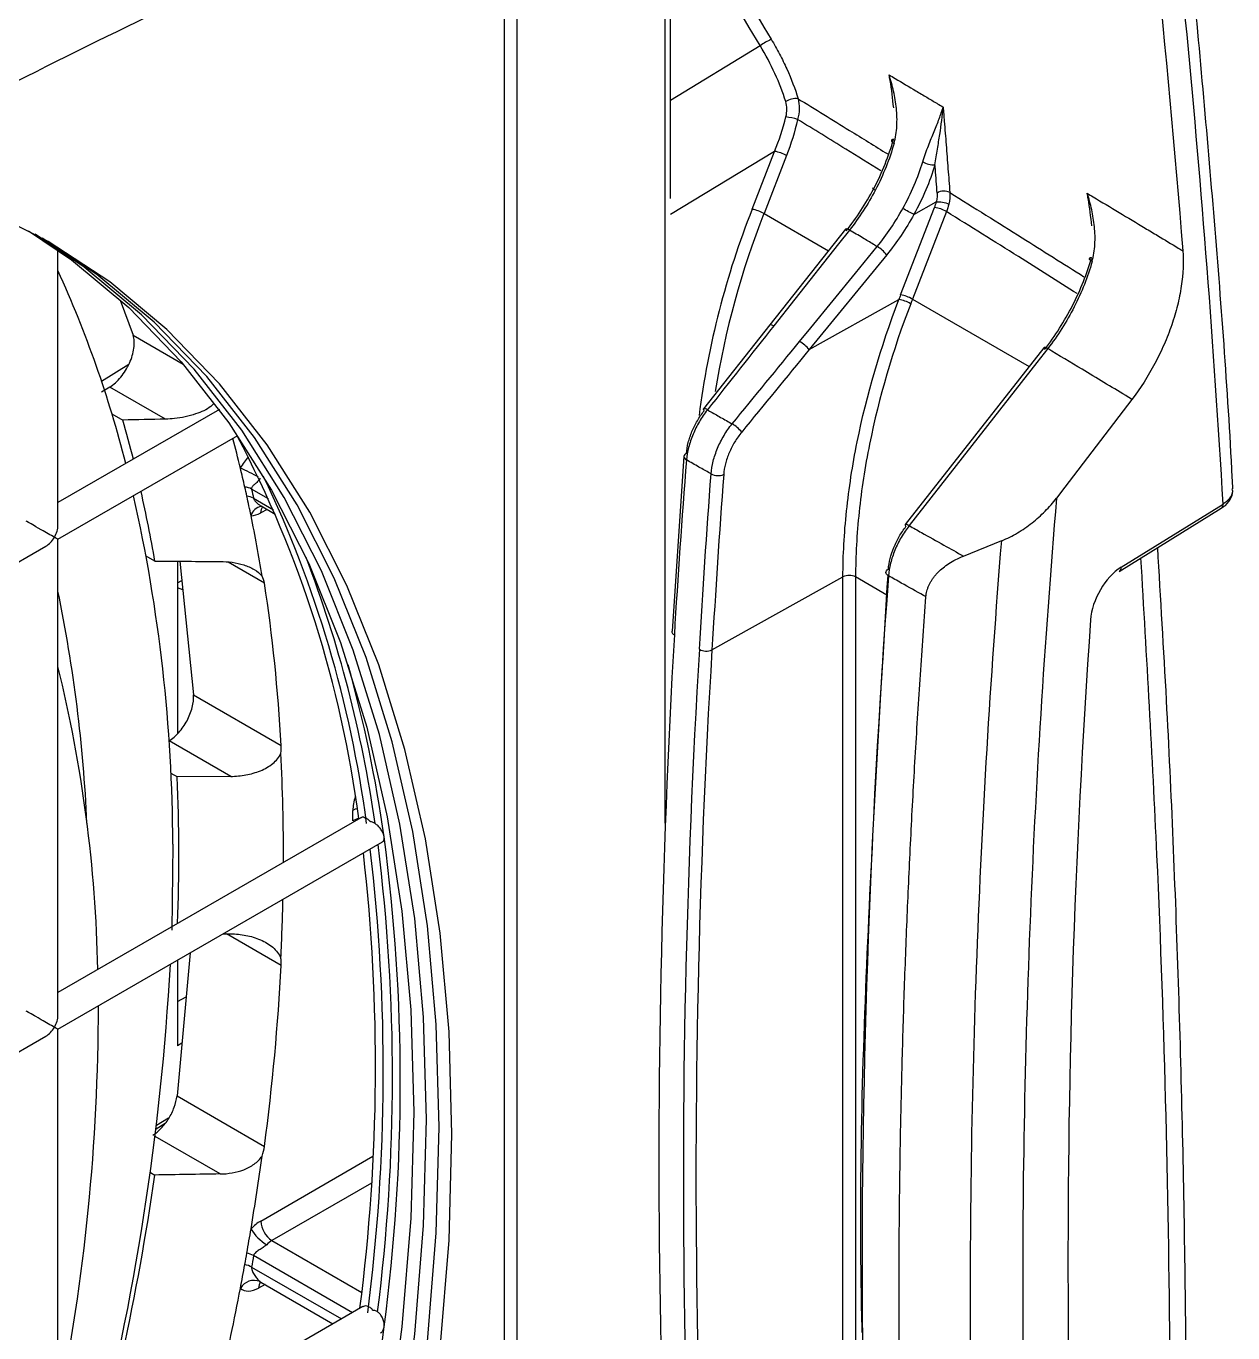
# Model space of a CAD drawing. Extents: x 14.8 to 109.8, y 1.6 to 86.6.
# Drawn here: x 26.582 to 28.592, y 68.33 to 70.507 of the extents above; entities that cross this region are included whole.
import ezdxf

# ---------------------------------------------------------------- set-up
doc = ezdxf.new("R2010")
doc.units = 0
doc.header["$MEASUREMENT"] = 0
doc.layers.add('OBJECT', color=7, linetype='CONTINUOUS')

msp = doc.modelspace()

# ---------------------------------------------------------------- linework, layer by layer
at = {"layer": 'OBJECT'}
for p, q in [((27.6461, 70.9103), (27.6461, 69.1789)), ((27.6555, 70.22), (27.6555, 70.914)), ((27.4001, 65.9562), (27.4001, 70.8044)), ((27.3789, 65.9685), (27.3789, 70.795)), ((27.6555, 70.3842), (27.8048, 70.4749)), ((27.8289, 70.2988), (27.6554, 70.1934)), ((27.7914, 70.2022), (27.8289, 70.2988)), ((27.8487, 70.2918), (27.8112, 70.1952)), ((28.0609, 70.1937), (28.0983, 70.2146)), ((28.0983, 70.2146), (28.0983, 70.2146)), ((27.8112, 70.1952), (27.9187, 70.1332)), ((28.0389, 70.0594), (28.0955, 70.2053)), ((28.1151, 70.1984), (28.0585, 70.0525)), ((27.9472, 70.1693), (27.8209, 70.0095)), ((26.6346, 69.6753), (26.6346, 70.1342)), ((28.0156, 70.1263), (27.8864, 69.9683)), ((26.7384, 70.051), (26.76, 69.9925)), ((27.8864, 69.9683), (28.0359, 70.0517)), ((28.0585, 70.0525), (28.253, 69.9402)), ((26.76, 69.9925), (26.8435, 69.9443)), ((27.821, 70.0095), (27.7105, 69.8696)), ((28.2775, 69.9716), (28.0467, 69.6767)), ((26.7071, 69.916), (26.7528, 69.9443)), ((26.721, 69.906), (26.7072, 69.8974)), ((26.8139, 69.8524), (26.721, 69.906)), ((26.9037, 69.8687), (26.6346, 69.7133)), ((26.7244, 69.8616), (26.7428, 69.851)), ((26.6346, 69.6522), (26.9343, 69.8252)), ((27.6777, 69.7906), (27.6579, 69.4992)), ((26.9855, 69.7197), (26.9574, 69.7359)), ((26.9607, 69.7206), (26.9936, 69.7016)), ((28.4063, 69.6057), (28.5763, 69.7109)), ((26.9831, 69.7021), (26.9725, 69.6964)), ((26.9732, 69.7079), (26.9968, 69.6943)), ((28.4033, 69.5988), (28.5732, 69.704)), ((26.6346, 68.8587), (26.6346, 69.6522)), ((28.1436, 69.6242), (28.2074, 69.65)), ((25.9274, 69.244), (26.6145, 69.6406)), ((26.7962, 69.6158), (26.7816, 69.6242)), ((26.834, 69.6157), (26.834, 69.3284)), ((26.838, 69.6156), (26.8606, 69.3928)), ((26.9787, 69.5789), (26.9181, 69.6139)), ((26.834, 69.5795), (26.8412, 69.5837)), ((27.7245, 69.4679), (27.9428, 69.5896)), ((27.9428, 67.3664), (27.9428, 69.5896)), ((27.9638, 69.5895), (27.9638, 67.3663)), ((28.0161, 69.5593), (27.9638, 69.5895)), ((26.8428, 69.5681), (26.834, 69.5714)), ((26.8606, 69.3928), (27.0067, 69.3085)), ((26.9225, 69.2571), (26.8198, 69.3163)), ((26.8226, 69.2625), (26.8336, 69.2562)), ((26.9225, 69.2571), (26.8336, 69.2562)), ((27.1396, 69.1883), (26.6346, 68.8967)), ((27.1261, 69.1832), (27.1261, 69.2004)), ((26.6346, 68.8356), (27.1755, 69.1479)), ((26.826, 69.1444), (26.8243, 69.001)), ((27.0067, 68.9421), (26.9154, 68.9948)), ((26.8548, 68.9628), (26.8332, 68.7245)), ((26.834, 68.9507), (26.834, 68.8082)), ((26.834, 68.8817), (26.8482, 68.8899)), ((25.9274, 68.4274), (26.6145, 68.8241)), ((26.6346, 68.0422), (26.6346, 68.8356)), ((26.8412, 68.8123), (26.834, 68.8082)), ((26.8332, 68.7245), (26.9787, 68.6405)), ((26.819, 68.6875), (26.7989, 68.6751)), ((26.8134, 68.6786), (26.7982, 68.6693)), ((26.9047, 68.5945), (26.7967, 68.6569)), ((26.9725, 68.516), (27.1596, 68.6241)), ((26.7887, 68.5971), (26.7962, 68.5928)), ((27.1571, 68.5794), (26.9912, 68.4836)), ((26.9912, 68.4836), (27.1409, 68.3971)), ((27.1252, 68.3634), (26.9607, 68.4584)), ((26.9574, 68.4392), (27.1069, 68.3529)), ((26.9797, 68.4102), (26.9691, 68.4044)), ((26.9727, 68.4142), (27.0929, 68.3448)), ((27.1426, 68.3735), (26.6346, 68.0802))]:
    msp.add_line(p, q, dxfattribs=at)
at = {"layer": 'OBJECT', "flags": 128}
for points in [[(28.0271, 70.319), (28.0255, 70.3187), (28.0243, 70.3182), (28.0236, 70.3174), (28.0234, 70.3165), (28.0238, 70.3155), (28.0247, 70.3144), (28.0261, 70.3132), (28.0279, 70.3121)], [(27.2912, 68.6606), (27.2863, 68.8313), (27.2715, 68.9956), (27.247, 69.1528), (27.2129, 69.3022), (27.1692, 69.4432), (27.1162, 69.5752), (27.0542, 69.6975), (26.9833, 69.8097), (26.9039, 69.9114), (26.8163, 70.002), (26.7209, 70.0811), (26.6181, 70.1485), (26.5083, 70.2039), (26.3921, 70.2469), (26.2875, 70.2739)], [(26.5858, 70.1664), (26.6572, 70.1179), (26.7526, 70.0387), (26.8402, 69.9481), (26.9196, 69.8465), (26.9905, 69.7342), (27.0526, 69.6119), (27.1056, 69.48), (27.1492, 69.339), (27.1834, 69.1896), (27.2079, 69.0324), (27.2226, 68.8681), (27.2275, 68.6973), (27.2226, 68.5209), (27.2079, 68.3396), (27.1834, 68.1541), (27.1492, 67.9653), (27.1056, 67.7739), (27.0526, 67.5808), (26.9905, 67.3868), (26.9196, 67.1927), (26.8402, 66.9994)], [(27.9536, 70.1676), (27.9354, 70.1446), (27.8628, 70.0527), (27.8273, 70.0078)], [(27.2487, 68.6851), (27.2438, 68.8558), (27.2291, 69.0201), (27.2046, 69.1773), (27.1704, 69.3267), (27.1268, 69.4677), (27.0738, 69.5997), (27.0118, 69.722), (26.9409, 69.8342), (26.8614, 69.9359), (26.7739, 70.0264), (26.6785, 70.1056), (26.5966, 70.1606)], [(27.27, 68.6728), (27.265, 68.8436), (27.2503, 69.0079), (27.2258, 69.1651), (27.1917, 69.3145), (27.148, 69.4555), (27.095, 69.5874), (27.033, 69.7098), (26.9621, 69.822), (26.8827, 69.9236), (26.7951, 70.0142), (26.6997, 70.0934), (26.6086, 70.1539)], [(27.8706, 69.982), (27.8892, 70.0047), (27.9635, 70.0957), (27.9998, 70.14)], [(28.3579, 70.115), (28.3561, 70.1162), (28.3547, 70.1173), (28.3538, 70.1184), (28.3534, 70.1195), (28.3536, 70.1203), (28.3543, 70.1211), (28.3555, 70.1216), (28.3571, 70.122)], [(28.2839, 69.97), (28.2659, 69.947), (28.1938, 69.8548), (28.0531, 69.675)], [(28.2839, 69.97), (28.282, 69.971), (28.2803, 69.9717), (28.2789, 69.972), (28.278, 69.9719), (28.2775, 69.9716)], [(28.4243, 69.8855), (28.3124, 69.7389), (28.2987, 69.721)], [(27.7115, 69.8664), (27.7107, 69.8678), (27.7103, 69.8688), (27.7104, 69.8695), (27.7105, 69.8696)], [(28.0467, 69.6767), (28.0466, 69.6766), (28.0465, 69.6758), (28.0469, 69.6748), (28.0477, 69.6734)], [(28.0531, 69.675), (28.0511, 69.676), (28.0494, 69.6767), (28.0481, 69.677), (28.0471, 69.677), (28.0467, 69.6767)], [(28.0187, 69.5913), (28.0169, 69.5926), (28.0155, 69.594), (28.0146, 69.5955), (28.0143, 69.597), (28.0146, 69.5985), (28.0154, 69.5999), (28.0167, 69.6012), (28.0185, 69.6023)], [(27.1335, 69.2033), (27.1301, 69.2023), (27.1261, 69.2004)], [(26.9104, 68.9948), (26.9185, 68.9948), (26.9225, 68.9947)], [(25.5454, 65.1385), (25.6893, 65.2719), (25.8301, 65.4144), (25.9671, 65.5651), (26.0997, 65.7235), (26.2274, 65.889), (26.3496, 66.0607), (26.4659, 66.238), (26.5757, 66.42), (26.6785, 66.6061), (26.7739, 66.7954), (26.8614, 66.9872), (26.9409, 67.1805), (27.0118, 67.3745), (27.0738, 67.5686), (27.1268, 67.7617), (27.1704, 67.953), (27.2046, 68.1419), (27.2291, 68.3274), (27.2438, 68.5087), (27.2487, 68.6851)], [(25.5667, 65.1262), (25.7106, 65.2597), (25.8513, 65.4021), (25.9883, 65.5529), (26.1209, 65.7113), (26.2486, 65.8767), (26.3709, 66.0484), (26.4871, 66.2257), (26.5969, 66.4078), (26.6997, 66.5939), (26.7951, 66.7832), (26.8827, 66.9749), (26.9621, 67.1682), (27.033, 67.3623), (27.095, 67.5563), (27.148, 67.7494), (27.1917, 67.9408), (27.2258, 68.1296), (27.2503, 68.3151), (27.265, 68.4964), (27.27, 68.6728)], [(25.5879, 65.114), (25.7318, 65.2475), (25.8725, 65.3899), (26.0095, 65.5406), (26.1421, 65.699), (26.2698, 65.8645), (26.3921, 66.0362), (26.5083, 66.2135), (26.6181, 66.3955), (26.7209, 66.5816), (26.8163, 66.7709), (26.9039, 66.9627), (26.9833, 67.156), (27.0542, 67.3501), (27.1162, 67.5441), (27.1692, 67.7372), (27.2129, 67.9286), (27.247, 68.1174), (27.2715, 68.3029), (27.2863, 68.4842), (27.2912, 68.6606)]]:
    msp.add_lwpolyline(points, dxfattribs=at)
at = {"layer": 'OBJECT'}
for centre, radius, start, end in [((27.8913, 70.3466), 0.1547, 116.11, 123.985), ((27.864, 70.3571), 0.0297, 82.1938, 124.2191), ((27.8318, 70.2391), 0.1182, 72.5789, 82.2787), ((27.8202, 70.2422), 0.0572, 60.1094, 81.2229), ((28.0955, 70.3153), 0.0392, 239.6606, 270.8452), ((28.111, 70.211), 0.0215, 62.6097, 121.559), ((29.1143, 69.6788), 1.4227, 158.4157, 172.739), ((29.1354, 69.673), 1.4235, 158.4762, 170.8929), ((27.7827, 70.1456), 0.0572, 60.1099, 81.223), ((28.0864, 70.1483), 0.0578, 60.1775, 80.9057), ((27.9487, 70.1619), 0.00748, 48.7978, 101.2376), ((27.9694, 70.0891), 0.0593, 38.9349, 59.2392), ((24.9017, 69.31), 1.9045, 14.2422, 24.5098), ((28.0298, 70.0024), 0.0578, 60.1775, 80.9063), ((28.0277, 69.9962), 0.0561, 60.2046, 81.553), ((27.8224, 70.0021), 0.0075, 48.8487, 101.0937), ((27.8402, 69.931), 0.0593, 38.9345, 59.2394), ((27.712, 69.8623), 0.00748, 48.8814, 101.3212), ((24.6762, 69.2621), 2.1489, 14.1062, 15.9051), ((27.7277, 69.7935), 0.0595, 38.8925, 59.167), ((25.2611, 68.9421), 1.8908, 7.433, 27.8223), ((27.684, 69.7894), 0.00641, 109.5396, 169.4848), ((27.6848, 69.791), 0.00711, 183.2339, 247.5814), ((26.8304, 69.5174), 0.2755, 59.8728, 66.8622), ((25.2402, 68.9268), 1.9253, 7.5197, 25.5439), ((27.7348, 69.7838), 0.0254, 242.3081, 291.1672), ((24.4599, 69.2118), 2.371, 9.8126, 12.6779), ((26.9442, 69.7121), 0.0272, 60.9955, 86.1427), ((24.1496, 69.1373), 2.6764, 0.1516, 12.6837), ((26.9474, 69.6967), 0.0273, 60.9697, 85.722), ((28.5686, 69.7102), 0.00767, 306.5263, 5.1156), ((26.9761, 69.6868), 0.0203, 97.6893, 166.6471), ((26.9884, 69.6969), 0.016, 143.371, 182.0515), ((25.1458, 68.8918), 2.0376, 8.0939, 20.9914), ((28.3987, 69.605), 0.00767, 306.5301, 5.1117), ((27.9532, 69.569), 0.0231, 62.6558, 116.7664), ((24.2011, 69.0644), 2.4846, 2.6483, 11.6433), ((27.6645, 69.4995), 0.00704, 181.665, 247.8043), ((27.715, 69.4907), 0.0247, 242.0945, 292.551), ((24.3928, 68.8878), 2.3088, 1.1759, 13.8414), ((25.0106, 68.8527), 2.1887, 7.9704, 15.6435), ((23.546, 69.1261), 3.2901, 358.0124, 2.2661), ((27.1424, 69.1527), 0.0346, 100.6397, 118.1085), ((24.0713, 68.7568), 3.1208, 352.7804, 7.1194), ((24.0882, 68.7479), 3.1169, 352.4733, 7.5267), ((24.0181, 68.774), 3.1457, 352.6344, 6.4889), ((24.04, 68.766), 3.1368, 352.6235, 6.7736), ((22.548, 69.1831), 4.2807, 345.5358, 356.7954), ((23.269, 68.8753), 3.4331, 348.615, 359.9883), ((22.3973, 69.2308), 4.4449, 347.8595, 351.7475), ((27.0144, 68.5186), 0.042, 183.5222, 236.4777), ((27.0234, 68.5437), 0.0785, 211.2767, 238.5744), ((26.9382, 68.4179), 0.0463, 61.0306, 75.9737), ((26.9347, 68.398), 0.047, 61.0401, 75.991), ((26.9612, 68.3914), 0.0258, 66.6656, 151.0975), ((26.9849, 68.405), 0.0159, 142.5228, 182.1209), ((22.6522, 68.9225), 4.5633, 340.4059, 352.6624)]:
    msp.add_arc(centre, radius, start, end, dxfattribs=at)
for centre, major_axis, ratio, start_param, end_param in [((28.6749, 69.9955), (0.5132, 0.8757), 0.593262, 1.836425, 1.844769), ((28.6854, 69.9894), (0.5057, 0.8627), 0.593499, 1.836487, 1.844831), ((24.4484, 67.6991), (1.8281, 3.0561), 0.587367, 5.7442, 5.7643), ((26.9698, 69.7585), (0.029, 0.0485), 0.587369, 1.253384, 1.665956), ((24.4484, 67.6991), (1.8281, 3.0561), 0.587367, 5.731614, 5.7442), ((24.4484, 67.6991), (1.8281, 3.0561), 0.587367, 5.725519, 5.731614), ((24.4484, 67.6991), (1.8281, 3.0561), 0.587367, 5.712765, 5.725519), ((26.9732, 69.7429), (0.029, 0.0485), 0.587369, 3.509409, 3.918493), ((24.4484, 67.6991), (1.8281, 3.0561), 0.587367, 5.673847, 5.712765), ((26.6016, 69.6712), (0.02, -0.0115), 0.00007, 1.881893, 3.141552), ((26.6146, 69.6637), (0.02, -0.0115), 0.00007, 0.785439, 3.141552), ((26.6146, 69.6637), (0.0141, 0.0245), 0.577335, 4.71243, 5.497828), ((26.6146, 69.6637), (0.0141, 0.0245), 0.577335, 3.92695, 4.71243), ((26.6146, 69.6637), (0.02, -0.0115), 0.00007, 0.000041, 0.785439), ((28.4063, 69.5444), (0.0356, 0.066), 0.556891, 0.769041, 2.253226), ((26.9361, 69.5474), (0.0308, 0.0515), 0.587369, 5.665934, 5.965008), ((24.4037, 67.6742), (1.8606, 3.1114), 0.587369, 5.568671, 5.665934), ((38.3582, 74.6714), (6.9826, 12.9557), 0.556891, 2.253226, 2.442489), ((38.0577, 74.8465), (7.3063, 13.1016), 0.567229, 2.277347, 2.45738), ((38.4683, 74.6094), (7.6987, 12.8749), 0.587359, 2.294793, 2.474866), ((38.4787, 74.6032), (7.6912, 12.862), 0.587369, 2.294803, 2.474876), ((26.9636, 69.2814), (0.0308, 0.0515), 0.587369, 5.316714, 5.568671), ((24.4484, 67.6991), (1.8281, 3.0561), 0.587367, 5.502203, 5.565716), ((27.1667, 69.2231), (0.029, 0.0485), 0.587369, 1.902287, 2.36515), ((24.4484, 67.6991), (1.8281, 3.0561), 0.587367, 5.448082, 5.481178), ((26.9636, 68.9211), (0.0308, 0.0515), 0.587369, 5.444814, 5.696771), ((24.4037, 67.6742), (1.8606, 3.1114), 0.587369, 5.347551, 5.444814), ((26.6016, 68.8546), (0.02, -0.0115), 0.00007, 1.881893, 3.141552), ((26.6146, 68.8472), (0.02, -0.0115), 0.00007, 0.785439, 3.141552), ((26.6146, 68.8472), (0.0141, 0.0245), 0.577335, 3.92695, 4.71243), ((26.6146, 68.8472), (0.0141, 0.0245), 0.577335, 4.71243, 5.497828), ((26.6146, 68.8472), (0.02, -0.0115), 0.00007, 0.000041, 0.785439), ((24.4484, 67.6991), (1.8281, 3.0561), 0.587367, 5.301033, 5.339951), ((26.9361, 68.6245), (0.0308, 0.0515), 0.587369, 5.048477, 5.347551), ((26.9732, 68.4703), (0.029, 0.0485), 0.587369, 0.811807, 1.220891), ((24.4484, 67.6991), (1.8281, 3.0561), 0.587367, 5.288279, 5.301033), ((26.9916, 68.4593), (0.0158, 0.0255), 0.596029, 0.820317, 1.229401), ((24.4484, 67.6991), (1.8281, 3.0561), 0.587367, 5.282184, 5.288279), ((24.4484, 67.6991), (1.8281, 3.0561), 0.587367, 5.269598, 5.282184), ((24.4484, 67.6991), (1.8281, 3.0561), 0.587367, 5.220057, 5.269598), ((26.9698, 68.4509), (0.029, 0.0485), 0.587369, 3.064344, 3.918493)]:
    msp.add_ellipse(centre, major_axis=major_axis, ratio=ratio, start_param=start_param, end_param=end_param, dxfattribs=at)
for points, knots in [([(23.0587, 68.6518), (23.3521, 68.8584), (23.9395, 69.2721), (24.8225, 69.8393), (25.705, 70.3671), (26.5614, 70.8366), (27.3934, 71.2573), (27.9298, 71.4983), (28.1983, 71.6189)], [0, 0, 0, 0, 0.171879, 0.344058, 0.51475, 0.685735, 0.842753, 1, 1, 1, 1]), ([(28.2357, 71.5446), (27.9682, 71.4244), (27.4328, 71.1839), (26.6028, 70.7643), (25.7477, 70.2955), (24.8674, 69.7691), (23.9857, 69.2027), (23.3994, 68.7899), (23.106, 68.5833)], [0, 0, 0, 0, 0.157018, 0.314265, 0.484956, 0.655942, 0.827821, 1, 1, 1, 1]), ([(28.5925, 69.7364), (28.5922, 69.7426), (28.5844, 69.898), (28.5614, 70.198), (28.5223, 70.6351), (28.4831, 70.9966), (28.454, 71.2099), (28.4442, 71.2819)], [0, 0, 0, 0, 0.0116714, 0.2923455, 0.5742444, 0.8561776, 1, 1, 1, 1]), ([(23.2422, 68.2815), (23.2592, 68.2948), (23.4529, 68.446), (23.8248, 68.7266), (24.36, 69.1065), (24.8974, 69.4636), (25.4362, 69.7974), (25.9756, 70.1076), (26.5148, 70.3938), (27.0529, 70.655), (27.5895, 70.893), (27.9451, 71.0303), (28.1228, 71.099)], [0, 0, 0, 0, 0.010564, 0.120488, 0.230452, 0.340376, 0.4503, 0.560264, 0.670188, 0.780112, 0.890076, 1, 1, 1, 1]), ([(27.8473, 70.3817), (27.8425, 70.3972), (27.8365, 70.4128), (27.8223, 70.4439), (27.8141, 70.4596), (27.8048, 70.4749)], [0, 0, 0, 0, 0.5, 0.5, 1, 1, 1, 1]), ([(27.8232, 70.4855), (27.8281, 70.4774), (27.8327, 70.4691), (27.8414, 70.4526), (27.8454, 70.4444), (27.8566, 70.4196), (27.863, 70.4031), (27.868, 70.3865)], [0, 0, 0, 0, 0.25, 0.25, 0.5, 0.5, 1, 1, 1, 1]), ([(28.0195, 70.4263), (28.0229, 70.4243), (28.0263, 70.4223), (28.0296, 70.4203), (28.0297, 70.4202), (28.0298, 70.4202), (28.0299, 70.4201), (28.0414, 70.4133), (28.0529, 70.4065), (28.0643, 70.3996), (28.0704, 70.396), (28.0764, 70.3924), (28.0824, 70.3888), (28.088, 70.3855), (28.0936, 70.3822), (28.0992, 70.3788), (28.0996, 70.3786), (28.1001, 70.3783), (28.1005, 70.3781), (28.1035, 70.3762), (28.1066, 70.3744), (28.1096, 70.3726)], [-0.000368716, -0.000368716, -0.000368716, -0.000368716, 0, 0, 0, 0.000008537, 0.000008537, 0.000008537, 0.001266737, 0.001266737, 0.001266737, 0.001926035, 0.001926035, 0.001926035, 0.00254032, 0.00254032, 0.00254032, 0.002585333, 0.002585333, 0.002585333, 0.002920883, 0.002920883, 0.002920883, 0.002920883]), ([(28.0279, 70.3121), (28.0306, 70.3215), (28.032, 70.3312), (28.0331, 70.3507), (28.0328, 70.3606), (28.0309, 70.38), (28.0293, 70.3895), (28.0251, 70.4082), (28.0225, 70.4174), (28.0195, 70.4263)], [0, 0, 0, 0, 0.25, 0.25, 0.5, 0.5, 0.75, 0.75, 1, 1, 1, 1]), ([(28.0273, 70.3713), (28.0257, 70.3867), (28.0239, 70.4051), (28.0202, 70.423), (28.0196, 70.4261), (28.0195, 70.4263)], [0, 0, 0, 0, 0.824932, 0.989827, 1, 1, 1, 1]), ([(27.868, 70.3865), (27.8966, 70.369), (27.9464, 70.3383), (27.9961, 70.3076), (28.0173, 70.2944)], [0, 0, 0, 0, 0.573893, 1, 1, 1, 1]), ([(28.0757, 70.2815), (28.0787, 70.291), (28.0819, 70.2998), (28.0884, 70.3165), (28.0917, 70.3244), (28.0978, 70.3394), (28.1006, 70.3464), (28.1056, 70.3599), (28.1079, 70.3664), (28.1096, 70.3726)], [0, 0, 0, 0, 0.25, 0.25, 0.5, 0.5, 0.75, 0.75, 1, 1, 1, 1]), ([(28.0961, 70.2761), (28.0974, 70.2852), (28.0988, 70.2939), (28.1016, 70.3108), (28.1029, 70.319), (28.1066, 70.3429), (28.1086, 70.3581), (28.1096, 70.3726)], [0, 0, 0, 0, 0.25, 0.25, 0.5, 0.5, 1, 1, 1, 1]), ([(28.1096, 70.3726), (28.1103, 70.3647), (28.1109, 70.3569), (28.1116, 70.3491), (28.1126, 70.3359), (28.1137, 70.3227), (28.1147, 70.3094), (28.1158, 70.2962), (28.1168, 70.283), (28.1178, 70.2698), (28.1189, 70.2566), (28.1199, 70.2433), (28.1209, 70.2301)], [0, 0, 0, 0, 0.000769931, 0.000769931, 0.000769931, 0.002063989, 0.002063989, 0.002063989, 0.003358046, 0.003358046, 0.003358046, 0.004652103, 0.004652103, 0.004652103, 0.004652103]), ([(28.006, 70.2662), (27.9865, 70.2783), (27.9403, 70.3069), (27.894, 70.3354), (27.8672, 70.3519)], [0, 0, 0, 0, 0.420959, 1, 1, 1, 1]), ([(28.0425, 70.2037), (28.0495, 70.2163), (28.0559, 70.2292), (28.067, 70.2553), (28.0718, 70.2683), (28.0757, 70.2815)], [0, 0, 0, 0, 0.5, 0.5, 1, 1, 1, 1]), ([(28.0997, 70.2293), (28.0987, 70.2425), (28.0977, 70.2558), (28.0967, 70.269), (28.0965, 70.2714), (28.0963, 70.2737), (28.0961, 70.2761)], [0, 0, 0, 0, 0.001293304, 0.001293304, 0.001293304, 0.001524795, 0.001524795, 0.001524795, 0.001524795]), ([(27.9969, 70.2344), (27.9907, 70.2225), (27.9839, 70.2109), (27.9694, 70.1886), (27.9617, 70.1778), (27.9536, 70.1676)], [0, 0, 0, 0, 0.5, 0.5, 1, 1, 1, 1]), ([(27.9941, 70.2368), (27.9921, 70.2377), (27.9913, 70.2379), (27.9923, 70.237), (27.9942, 70.2359), (27.9969, 70.2344)], [0, 0, 0, 0, 0.5, 0.5, 1, 1, 1, 1]), ([(28.0997, 70.2293), (28.0999, 70.227), (28.0998, 70.2247), (28.0994, 70.2197), (28.0989, 70.2171), (28.0983, 70.2146)], [0, 0, 0, 0, 0.5, 0.5, 1, 1, 1, 1]), ([(28.0984, 70.2146), (28.1011, 70.2151), (28.1048, 70.215), (28.1124, 70.2135), (28.1162, 70.2122), (28.119, 70.2106)], [0, 0, 0, 0, 0.5, 0.5, 1, 1, 1, 1]), ([(28.1209, 70.2301), (28.161, 70.205), (28.2356, 70.1584), (28.31, 70.1115), (28.3443, 70.0898)], [0, 0, 0, 0, 0.538817, 1, 1, 1, 1]), ([(28.3496, 70.229), (28.353, 70.227), (28.3563, 70.225), (28.3596, 70.223), (28.3885, 70.2056), (28.4174, 70.1883), (28.4462, 70.1709), (28.4532, 70.1668), (28.4601, 70.1626), (28.467, 70.1584), (28.4786, 70.1515), (28.4901, 70.1445), (28.5016, 70.1376), (28.5022, 70.1372), (28.5029, 70.1368), (28.5035, 70.1364), (28.5053, 70.1353), (28.5072, 70.1342), (28.509, 70.1331)], [-0.000367188, -0.000367188, -0.000367188, -0.000367188, 0, 0, 0, 0.003175, 0.003175, 0.003175, 0.003939197, 0.003939197, 0.003939197, 0.005208094, 0.005208094, 0.005208094, 0.005277165, 0.005277165, 0.005277165, 0.005478606, 0.005478606, 0.005478606, 0.005478606]), ([(28.3579, 70.115), (28.3606, 70.1244), (28.362, 70.1341), (28.3631, 70.1535), (28.3628, 70.1634), (28.3609, 70.1827), (28.3593, 70.1922), (28.3552, 70.2109), (28.3526, 70.2201), (28.3496, 70.229)], [0, 0, 0, 0, 0.25, 0.25, 0.5, 0.5, 0.75, 0.75, 1, 1, 1, 1]), ([(28.3573, 70.1745), (28.3557, 70.1898), (28.3539, 70.2081), (28.3503, 70.2258), (28.3497, 70.2288), (28.3496, 70.229)], [0, 0, 0, 0, 0.83105, 0.989728, 1, 1, 1, 1]), ([(27.9998, 70.14), (28.0078, 70.1498), (28.0154, 70.1601), (28.0297, 70.1814), (28.0363, 70.1923), (28.0425, 70.2037)], [0, 0, 0, 0, 0.5, 0.5, 1, 1, 1, 1]), ([(28.0609, 70.1937), (28.0587, 70.1947), (28.0556, 70.1964), (28.0488, 70.2), (28.0452, 70.202), (28.0425, 70.2037)], [0, 0, 0, 0, 0.5, 0.5, 1, 1, 1, 1]), ([(28.0609, 70.1937), (28.0609, 70.1937), (28.0609, 70.1937), (28.0609, 70.1937), (28.0609, 70.1937), (28.0609, 70.1937), (28.0609, 70.1937), (28.0609, 70.1937), (28.0609, 70.1937), (28.0609, 70.1937)], [0, 0, 0, 0, 0.000001528774, 0.000001528774, 0.000001528774, 0.000002793358, 0.000002793358, 0.000002793358, 0.0000033087, 0.0000033087, 0.0000033087, 0.0000033087]), ([(28.3331, 70.0616), (28.3004, 70.0823), (28.2279, 70.128), (28.1551, 70.1734), (28.1151, 70.1984)], [0, 0, 0, 0, 0.450152, 1, 1, 1, 1]), ([(27.9998, 70.14), (27.9977, 70.1413), (27.9956, 70.1425), (27.9936, 70.1437), (27.9876, 70.1473), (27.9816, 70.1509), (27.9756, 70.1545), (27.9682, 70.1588), (27.9609, 70.1632), (27.9536, 70.1676)], [0.000430336, 0.000430336, 0.000430336, 0.000430336, 0.000657138, 0.000657138, 0.000657138, 0.001314275, 0.001314275, 0.001314275, 0.002116502, 0.002116502, 0.002116502, 0.002116502]), ([(28.509, 70.1331), (28.5105, 70.1146), (28.5096, 70.0949), (28.5049, 70.0634), (28.5028, 70.0526), (28.4975, 70.0311), (28.4943, 70.0203), (28.4868, 69.9986), (28.4826, 69.9876), (28.4731, 69.966), (28.468, 69.9554), (28.4513, 69.9242), (28.4384, 69.904), (28.4243, 69.8855)], [0, 0, 0, 0, 0.25, 0.25, 0.375, 0.375, 0.5, 0.5, 0.625, 0.625, 0.75, 0.75, 1, 1, 1, 1]), ([(28.2786, 69.9684), (28.2963, 69.9911), (28.312, 70.0157), (28.3389, 70.0683), (28.3495, 70.0949), (28.3571, 70.122)], [0, 0, 0, 0, 0.5, 0.5, 1, 1, 1, 1]), ([(28.3579, 70.115), (28.3507, 70.0895), (28.3407, 70.0643), (28.3154, 70.0147), (28.3007, 69.9915), (28.2839, 69.97)], [0, 0, 0, 0, 0.5, 0.5, 1, 1, 1, 1]), ([(27.9428, 69.5896), (27.9428, 69.6253), (27.9448, 69.6619), (27.9527, 69.7371), (27.9586, 69.7754), (27.9822, 69.8924), (28.0055, 69.9721), (28.0359, 70.0517)], [0, 0, 0, 0, 0.25, 0.25, 0.5, 0.5, 1, 1, 1, 1]), ([(28.0556, 70.0449), (28.0256, 69.9665), (28.0026, 69.8879), (27.9794, 69.7726), (27.9736, 69.7349), (27.9658, 69.6607), (27.9638, 69.6246), (27.9638, 69.5895)], [0, 0, 0, 0, 0.5, 0.5, 0.75, 0.75, 1, 1, 1, 1]), ([(26.721, 69.906), (26.7242, 69.908), (26.7274, 69.9104), (26.7336, 69.9159), (26.7366, 69.9191), (26.7423, 69.9259), (26.7449, 69.9297), (26.7498, 69.9375), (26.7519, 69.9415), (26.7557, 69.9499), (26.7573, 69.9541), (26.7598, 69.9625), (26.7607, 69.9667), (26.7623, 69.9788), (26.7619, 69.9863), (26.76, 69.9925)], [0, 0, 0, 0, 0.125, 0.125, 0.25, 0.25, 0.375, 0.375, 0.5, 0.5, 0.625, 0.625, 0.75, 0.75, 1, 1, 1, 1]), ([(28.4243, 69.8855), (28.4209, 69.8876), (28.4174, 69.8897), (28.4139, 69.8918), (28.4018, 69.8991), (28.3897, 69.9064), (28.3776, 69.9137), (28.3654, 69.921), (28.3533, 69.9283), (28.3412, 69.9356), (28.3221, 69.9471), (28.303, 69.9585), (28.2839, 69.97)], [-0.000380591, -0.000380591, -0.000380591, -0.000380591, 0, 0, 0, 0.001335009, 0.001335009, 0.001335009, 0.002671521, 0.002671521, 0.002671521, 0.00476935, 0.00476935, 0.00476935, 0.00476935]), ([(27.8864, 69.9683), (27.8864, 69.9683), (27.8864, 69.9683), (27.8864, 69.9683), (27.8489, 69.9225), (27.8114, 69.8767), (27.774, 69.8309)], [-0.00000006, -0.00000006, -0.00000006, -0.00000006, 0, 0, 0, 0.004607558, 0.004607558, 0.004607558, 0.004607558]), ([(26.8945, 69.8786), (26.8929, 69.8769), (26.8853, 69.8693), (26.8626, 69.8598), (26.8362, 69.8535), (26.8189, 69.8526), (26.8139, 69.8524)], [0, 0, 0, 0, 0.096035, 0.432848, 0.83522, 1, 1, 1, 1]), ([(27.6819, 69.7955), (27.6824, 69.8013), (27.6834, 69.8072), (27.6865, 69.8194), (27.6886, 69.8257), (27.6937, 69.8379), (27.6967, 69.844), (27.7036, 69.8557), (27.7074, 69.8612), (27.7115, 69.8664)], [0, 0, 0, 0, 0.25, 0.25, 0.5, 0.5, 0.75, 0.75, 1, 1, 1, 1]), ([(27.7169, 69.8679), (27.712, 69.8618), (27.7076, 69.8553), (27.6995, 69.8415), (27.6959, 69.8344), (27.69, 69.82), (27.6875, 69.8126), (27.6838, 69.7982), (27.6827, 69.7912), (27.6821, 69.7844)], [0, 0, 0, 0, 0.25, 0.25, 0.5, 0.5, 0.75, 0.75, 1, 1, 1, 1]), ([(27.7169, 69.8679), (27.7181, 69.8672), (27.7193, 69.8666), (27.7205, 69.8659), (27.7266, 69.8624), (27.7327, 69.859), (27.7388, 69.8555), (27.7453, 69.8519), (27.7517, 69.8482), (27.7581, 69.8446)], [0.000526634, 0.000526634, 0.000526634, 0.000526634, 0.000657138, 0.000657138, 0.000657138, 0.001314275, 0.001314275, 0.001314275, 0.002007356, 0.002007356, 0.002007356, 0.002007356]), ([(27.723, 69.7613), (27.7235, 69.7682), (27.7247, 69.7752), (27.7283, 69.7895), (27.7308, 69.7969), (27.7368, 69.8113), (27.7404, 69.8184), (27.7487, 69.8321), (27.7532, 69.8385), (27.7581, 69.8446)], [0, 0, 0, 0, 0.25, 0.25, 0.5, 0.5, 0.75, 0.75, 1, 1, 1, 1]), ([(27.774, 69.8309), (27.7697, 69.8257), (27.7659, 69.8202), (27.7589, 69.8086), (27.7558, 69.8026), (27.7506, 69.7904), (27.7485, 69.7841), (27.7454, 69.7719), (27.7444, 69.7659), (27.744, 69.7601)], [0, 0, 0, 0, 0.25, 0.25, 0.5, 0.5, 0.75, 0.75, 1, 1, 1, 1]), ([(27.723, 69.7613), (27.7224, 69.7617), (27.7218, 69.762), (27.7212, 69.7624), (27.7151, 69.7658), (27.7089, 69.7693), (27.7028, 69.7727), (27.6959, 69.7766), (27.689, 69.7805), (27.6821, 69.7844)], [0.000536533, 0.000536533, 0.000536533, 0.000536533, 0.000602187, 0.000602187, 0.000602187, 0.001259614, 0.001259614, 0.001259614, 0.002003659, 0.002003659, 0.002003659, 0.002003659]), ([(26.9714, 69.7542), (26.9702, 69.7518), (26.9686, 69.7499), (26.9655, 69.7467), (26.9639, 69.7453), (26.9611, 69.7428), (26.9598, 69.7417), (26.9578, 69.7392), (26.957, 69.7378), (26.9574, 69.7359)], [0, 0, 0, 0, 0.25, 0.25, 0.5, 0.5, 0.75, 0.75, 1, 1, 1, 1]), ([(28.5729, 69.7042), (28.5742, 69.7049), (28.5807, 69.7084), (28.588, 69.7174), (28.5932, 69.7287), (28.5919, 69.7348), (28.5916, 69.7364)], [0, 0, 0, 0, 0.098838, 0.520225, 0.879018, 1, 1, 1, 1]), ([(28.5763, 69.7109), (28.5803, 69.7141), (28.5884, 69.7205), (28.5931, 69.7298), (28.5919, 69.735), (28.5916, 69.7363)], [0, 0, 0, 0, 0.429144, 0.858393, 1, 1, 1, 1]), ([(26.9607, 69.7206), (26.9609, 69.7198), (26.9614, 69.7184), (26.9644, 69.7144), (26.9685, 69.7106), (26.9723, 69.7085), (26.9733, 69.708)], [0, 0, 0, 0, 0.160905, 0.280662, 0.829238, 1, 1, 1, 1]), ([(28.2074, 69.6499), (28.2164, 69.6536), (28.2251, 69.6579), (28.2419, 69.6679), (28.2501, 69.6735), (28.2655, 69.6857), (28.2728, 69.6922), (28.2864, 69.706), (28.2928, 69.7134), (28.2987, 69.721)], [0, 0, 0, 0, 0.25, 0.25, 0.5, 0.5, 0.75, 0.75, 1, 1, 1, 1]), ([(28.2987, 69.721), (28.2784, 69.4796), (28.2635, 69.241), (28.2448, 68.7698), (28.241, 68.5374), (28.2442, 68.0792), (28.2513, 67.8535), (28.2763, 67.4103), (28.2943, 67.1925), (28.3178, 66.9786)], [0, 0, 0, 0, 0.25, 0.25, 0.5, 0.5, 0.75, 0.75, 1, 1, 1, 1]), ([(28.0185, 69.6023), (28.0189, 69.6081), (28.0199, 69.6141), (28.023, 69.6263), (28.025, 69.6326), (28.0301, 69.6448), (28.0331, 69.6509), (28.0399, 69.6627), (28.0436, 69.6682), (28.0477, 69.6734)], [0, 0, 0, 0, 0.25, 0.25, 0.5, 0.5, 0.75, 0.75, 1, 1, 1, 1]), ([(28.0531, 69.675), (28.0483, 69.6689), (28.0438, 69.6624), (28.0358, 69.6486), (28.0323, 69.6414), (28.0264, 69.627), (28.0239, 69.6196), (28.0204, 69.6052), (28.0192, 69.5982), (28.0187, 69.5913)], [0, 0, 0, 0, 0.25, 0.25, 0.5, 0.5, 0.75, 0.75, 1, 1, 1, 1]), ([(28.0531, 69.675), (28.06, 69.6712), (28.0668, 69.6673), (28.0737, 69.6634), (28.0861, 69.6565), (28.0985, 69.6495), (28.1109, 69.6426), (28.1218, 69.6365), (28.1327, 69.6303), (28.1436, 69.6242)], [0.000593125, 0.000593125, 0.000593125, 0.000593125, 0.001333584, 0.001333584, 0.001333584, 0.002667168, 0.002667168, 0.002667168, 0.003839763, 0.003839763, 0.003839763, 0.003839763]), ([(28.2257, 66.9986), (28.2038, 67.206), (28.187, 67.4169), (28.1637, 67.846), (28.1571, 68.0643), (28.154, 68.5072), (28.1575, 68.7318), (28.1748, 69.1868), (28.1885, 69.4171), (28.2073, 69.65)], [0, 0, 0, 0, 0.25, 0.25, 0.5, 0.5, 0.75, 0.75, 1, 1, 1, 1]), ([(28.0811, 69.5563), (28.0812, 69.5579), (28.0815, 69.5611), (28.0825, 69.5658), (28.0839, 69.5705), (28.0858, 69.5751), (28.088, 69.5797), (28.0907, 69.5843), (28.0938, 69.5887), (28.0973, 69.5931), (28.1024, 69.5986), (28.1096, 69.605), (28.1194, 69.6121), (28.1308, 69.6187), (28.1392, 69.6223), (28.1436, 69.6242)], [0, 0, 0, 0, 0.052614, 0.105662, 0.15928, 0.213605, 0.268763, 0.324877, 0.382065, 0.440437, 0.500095, 0.612675, 0.733256, 0.862252, 1, 1, 1, 1]), ([(28.5074, 67.4311), (28.508, 67.4563), (28.5122, 67.6344), (28.5164, 67.9718), (28.5143, 68.441), (28.5032, 68.9147), (28.4867, 69.3141), (28.4723, 69.5537), (28.4672, 69.6384)], [0, 0, 0, 0, 0.0334, 0.236396, 0.450087, 0.665779, 0.881922, 1, 1, 1, 1]), ([(26.9047, 69.6153), (26.9115, 69.6153), (26.9182, 69.6148), (26.9315, 69.613), (26.938, 69.6115), (26.9504, 69.6076), (26.9563, 69.6051), (26.9668, 69.5988), (26.9714, 69.595), (26.9748, 69.5906)], [0, 0, 0, 0, 0.25, 0.25, 0.5, 0.5, 0.75, 0.75, 1, 1, 1, 1]), ([(28.481, 67.3948), (28.4814, 67.4083), (28.4882, 67.6967), (28.4922, 68.279), (28.4751, 69.0065), (28.4489, 69.4564), (28.4393, 69.6212)], [0, 0, 0, 0, 0.017642, 0.379151, 0.772698, 1, 1, 1, 1]), ([(27.9751, 68.3296), (27.975, 68.3322), (27.9688, 68.5375), (27.9794, 68.9571), (28.0051, 69.3813), (28.0179, 69.592)], [0, 0, 0, 0, 0.006599, 0.506683, 1, 1, 1, 1]), ([(28.0187, 69.5913), (27.9862, 69.1575), (27.9716, 68.7335), (27.9768, 68.1122), (27.983, 67.9078), (28.0043, 67.5053), (28.0195, 67.3071), (28.0392, 67.112)], [0, 0, 0, 0, 0.5, 0.5, 0.75, 0.75, 1, 1, 1, 1]), ([(28.081, 69.5563), (28.0798, 69.5571), (28.0785, 69.5578), (28.0772, 69.5585), (28.0648, 69.5655), (28.0524, 69.5724), (28.04, 69.5794), (28.0329, 69.5834), (28.0258, 69.5873), (28.0187, 69.5913)], [0.002353841, 0.002353841, 0.002353841, 0.002353841, 0.00249185, 0.00249185, 0.00249185, 0.003826021, 0.003826021, 0.003826021, 0.004589452, 0.004589452, 0.004589452, 0.004589452]), ([(28.0981, 67.0772), (28.0962, 67.0967), (28.0924, 67.1357), (28.0871, 67.1945), (28.0821, 67.2534), (28.0773, 67.3125), (28.0727, 67.3719), (28.0685, 67.4314), (28.0644, 67.4911), (28.0607, 67.551), (28.0572, 67.611), (28.054, 67.6713), (28.0511, 67.7317), (28.0484, 67.7924), (28.046, 67.8531), (28.0438, 67.9141), (28.0419, 67.9753), (28.0403, 68.0366), (28.039, 68.0981), (28.0379, 68.1598), (28.0371, 68.2216), (28.0365, 68.2836), (28.0362, 68.3458), (28.0362, 68.4081), (28.0364, 68.4706), (28.0369, 68.5332), (28.0377, 68.5961), (28.0387, 68.659), (28.04, 68.7222), (28.0416, 68.7855), (28.0434, 68.8489), (28.0455, 68.9125), (28.0479, 68.9762), (28.0505, 69.0401), (28.0534, 69.1041), (28.0565, 69.1683), (28.0599, 69.2326), (28.0636, 69.2971), (28.0676, 69.3617), (28.0718, 69.4264), (28.0762, 69.4913), (28.0794, 69.5347), (28.081, 69.5563)], [0, 0, 0, 0, 0.025007, 0.050014, 0.07502, 0.100026, 0.125031, 0.150036, 0.175041, 0.200045, 0.22505, 0.250053, 0.275057, 0.30006, 0.325062, 0.350064, 0.375066, 0.400068, 0.425069, 0.45007, 0.47507, 0.50007, 0.52507, 0.55007, 0.575069, 0.600067, 0.625066, 0.650064, 0.675061, 0.700059, 0.725056, 0.750052, 0.775049, 0.800045, 0.82504, 0.850036, 0.87503, 0.900025, 0.925019, 0.950013, 0.975007, 1, 1, 1, 1]), ([(26.8198, 69.3163), (26.8254, 69.3198), (26.8309, 69.3246), (26.8387, 69.3333), (26.8411, 69.3364), (26.8456, 69.3429), (26.8478, 69.3464), (26.8516, 69.3535), (26.8532, 69.3571), (26.8561, 69.3645), (26.8574, 69.3683), (26.8602, 69.3792), (26.861, 69.3864), (26.8606, 69.3928)], [0, 0, 0, 0, 0.25, 0.25, 0.375, 0.375, 0.5, 0.5, 0.625, 0.625, 0.75, 0.75, 1, 1, 1, 1]), ([(26.9225, 69.2571), (26.9311, 69.2572), (26.9395, 69.258), (26.9561, 69.2611), (26.9643, 69.2634), (26.9795, 69.2696), (26.9867, 69.2736), (26.9986, 69.2834), (27.0034, 69.2892), (27.006, 69.2958)], [0, 0, 0, 0, 0.25, 0.25, 0.5, 0.5, 0.75, 0.75, 1, 1, 1, 1]), ([(27.1556, 69.1815), (27.1554, 69.1816), (27.1539, 69.1835), (27.1503, 69.1862), (27.1457, 69.1886), (27.1419, 69.1893), (27.1403, 69.1884), (27.1397, 69.1881)], [0, 0, 0, 0, 0.026928, 0.294419, 0.5593, 0.823426, 1, 1, 1, 1]), ([(27.1782, 69.1562), (27.1781, 69.1568), (27.1777, 69.159), (27.1761, 69.1635), (27.1726, 69.1694), (27.1682, 69.1747), (27.1633, 69.1787), (27.1589, 69.1811), (27.1566, 69.1813), (27.1557, 69.1813)], [0, 0, 0, 0, 0.052966, 0.220801, 0.388411, 0.554607, 0.718824, 0.881437, 1, 1, 1, 1]), ([(27.1754, 69.1481), (27.176, 69.1485), (27.1776, 69.1494), (27.1785, 69.1524), (27.1783, 69.1551), (27.1782, 69.1562)], [0, 0, 0, 0, 0.2756405, 0.703612, 1, 1, 1, 1]), ([(26.9225, 68.9947), (26.9311, 68.9946), (26.9395, 68.9938), (26.9561, 68.9906), (26.9643, 68.9881), (26.9795, 68.9816), (26.9867, 68.9774), (26.9986, 68.9671), (27.0034, 68.961), (27.006, 68.954)], [0, 0, 0, 0, 0.25, 0.25, 0.5, 0.5, 0.75, 0.75, 1, 1, 1, 1]), ([(26.7926, 68.6592), (26.7975, 68.6622), (26.8023, 68.6662), (26.8113, 68.6756), (26.8156, 68.6811), (26.8229, 68.6929), (26.826, 68.6993), (26.8307, 68.7119), (26.8324, 68.7184), (26.8332, 68.7245)], [0, 0, 0, 0, 0.25, 0.25, 0.5, 0.5, 0.75, 0.75, 1, 1, 1, 1]), ([(26.9047, 68.5945), (26.9115, 68.5946), (26.9182, 68.5952), (26.9315, 68.5976), (26.938, 68.5993), (26.9504, 68.6041), (26.9563, 68.6071), (26.9668, 68.6147), (26.9714, 68.6192), (26.9748, 68.6244)], [0, 0, 0, 0, 0.25, 0.25, 0.5, 0.5, 0.75, 0.75, 1, 1, 1, 1]), ([(26.9825, 68.4767), (26.9807, 68.4748), (26.9785, 68.4732), (26.9742, 68.4704), (26.9721, 68.4691), (26.968, 68.4666), (26.966, 68.4654), (26.9626, 68.4625), (26.9611, 68.4608), (26.9607, 68.4584)], [0, 0, 0, 0, 0.25, 0.25, 0.5, 0.5, 0.75, 0.75, 1, 1, 1, 1]), ([(26.9574, 68.4392), (26.957, 68.4368), (26.9578, 68.4342), (26.9598, 68.4296), (26.9611, 68.4274), (26.9639, 68.4232), (26.9655, 68.4212), (26.9686, 68.4177), (26.9702, 68.4161), (26.9714, 68.4151)], [0, 0, 0, 0, 0.25, 0.25, 0.5, 0.5, 0.75, 0.75, 1, 1, 1, 1]), ([(26.9705, 68.4151), (26.9704, 68.4151), (26.9698, 68.4149), (26.972, 68.4148), (26.9731, 68.4139), (26.9735, 68.4137)], [0, 0, 0, 0, 0.081538, 0.708483, 1, 1, 1, 1]), ([(27.1594, 68.3671), (27.1593, 68.3673), (27.158, 68.3694), (27.1547, 68.3721), (27.15, 68.3746), (27.1457, 68.375), (27.1436, 68.3737), (27.1427, 68.3733)], [0, 0, 0, 0, 0.026318, 0.293732, 0.55899, 0.823645, 1, 1, 1, 1]), ([(27.1782, 68.3397), (27.1782, 68.3403), (27.1785, 68.343), (27.178, 68.3481), (27.1757, 68.3547), (27.1721, 68.3605), (27.1677, 68.3647), (27.1632, 68.3671), (27.1606, 68.367), (27.1595, 68.367)], [0, 0, 0, 0, 0.052767, 0.220721, 0.388171, 0.554133, 0.718319, 0.881185, 1, 1, 1, 1]), ([(27.1724, 68.3298), (27.1732, 68.3303), (27.1753, 68.3315), (27.1773, 68.3352), (27.1779, 68.3384), (27.1782, 68.3397)], [0, 0, 0, 0, 0.274111, 0.702468, 1, 1, 1, 1])]:
    msp.add_open_spline(points, degree=3, knots=knots, dxfattribs=at)
for points in [[(28.5763, 69.7109), (28.5452, 70.2391), (28.496, 70.7545), (28.4288, 71.2557)], [(28.4065, 71.122), (28.4482, 70.7981), (28.4823, 70.4685), (28.509, 70.1331)], [(27.725, 70.6483), (27.7579, 70.5942), (27.7906, 70.5399), (27.8232, 70.4855)], [(27.8048, 70.4749), (27.7722, 70.5292), (27.7395, 70.5835), (27.7066, 70.6376)], [(27.868, 70.3865), (27.8707, 70.3759), (27.8704, 70.3638), (27.8672, 70.3519)], [(27.8477, 70.3562), (27.8499, 70.3649), (27.8497, 70.3738), (27.8473, 70.3817)], [(27.8289, 70.2988), (27.8364, 70.3173), (27.8427, 70.3365), (27.8477, 70.3562)], [(27.8672, 70.3519), (27.8624, 70.3312), (27.8562, 70.3112), (27.8487, 70.2918)], [(27.9942, 70.2368), (28.0082, 70.2638), (28.0192, 70.2912), (28.0271, 70.319)], [(28.0279, 70.3121), (28.0205, 70.2858), (28.0101, 70.2599), (27.9969, 70.2344)], [(28.0961, 70.2761), (28.0876, 70.2481), (28.0759, 70.2207), (28.0609, 70.1937)], [(27.9482, 70.1661), (27.9655, 70.188), (27.9808, 70.2116), (27.9941, 70.2368)], [(28.0955, 70.2053), (28.0967, 70.2084), (28.0977, 70.2115), (28.0984, 70.2146)], [(28.0984, 70.2146), (28.0983, 70.2146), (28.0983, 70.2146), (28.0983, 70.2146)], [(28.119, 70.2106), (28.118, 70.2065), (28.1167, 70.2025), (28.1151, 70.1984)], [(28.1209, 70.2301), (28.1213, 70.2241), (28.1206, 70.2175), (28.119, 70.2106)], [(28.0609, 70.1937), (28.0477, 70.1696), (28.0326, 70.1472), (28.0156, 70.1263)], [(27.8273, 70.0078), (27.7905, 69.9612), (27.7537, 69.9146), (27.7169, 69.8679)], [(27.7581, 69.8446), (27.7956, 69.8904), (27.8331, 69.9362), (27.8706, 69.982)], [(26.8139, 69.8524), (26.7902, 69.8519), (26.7665, 69.8515), (26.7428, 69.851)], [(27.6821, 69.7844), (27.6742, 69.687), (27.6674, 69.5898), (27.6618, 69.493)], [(27.7035, 69.4689), (27.7093, 69.5658), (27.7158, 69.6633), (27.723, 69.7613)], [(27.744, 69.7601), (27.7368, 69.6621), (27.7303, 69.5647), (27.7245, 69.4679)], [(26.9574, 69.7359), (26.9585, 69.7308), (26.9596, 69.7257), (26.9607, 69.7206)], [(26.7962, 69.6158), (26.8324, 69.6157), (26.8686, 69.6155), (26.9047, 69.6153)], [(26.9047, 68.5945), (26.8686, 68.5939), (26.8324, 68.5933), (26.7962, 68.5928)], [(26.9607, 68.4584), (26.9596, 68.452), (26.9585, 68.4456), (26.9574, 68.4392)]]:
    msp.add_open_spline(points, degree=3, dxfattribs=at)

doc.saveas('drawing.dxf')
